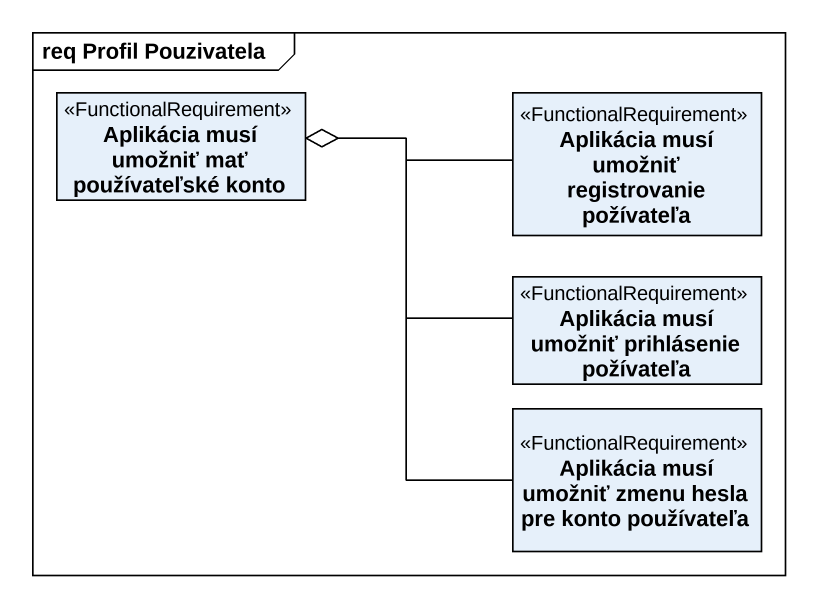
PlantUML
@startuml
mainframe req Profil Pouzivatela
hide circle
hide empty members
class "Aplikácia musí umožniť mať používateľské konto" as Aplikácia_musí_umožniť_mať <<FunctionalRequirement>>
class "Aplikácia musí umožniť registrovanie požívateľa" as Aplikácia_musí_umožniť <<FunctionalRequirement>>
class "Aplikácia musí umožniť prihlásenie požívateľa" as Aplikácia_musí_umožniť_2 <<FunctionalRequirement>>
class "Aplikácia musí umožniť zmenu hesla pre konto používateľa" as Aplikácia_musí_umožniť_3 <<FunctionalRequirement>>
Aplikácia_musí_umožniť -left-o Aplikácia_musí_umožniť_mať
Aplikácia_musí_umožniť_2 -left-o Aplikácia_musí_umožniť_mať
Aplikácia_musí_umožniť_3 -up-o Aplikácia_musí_umožniť_mať
@enduml
